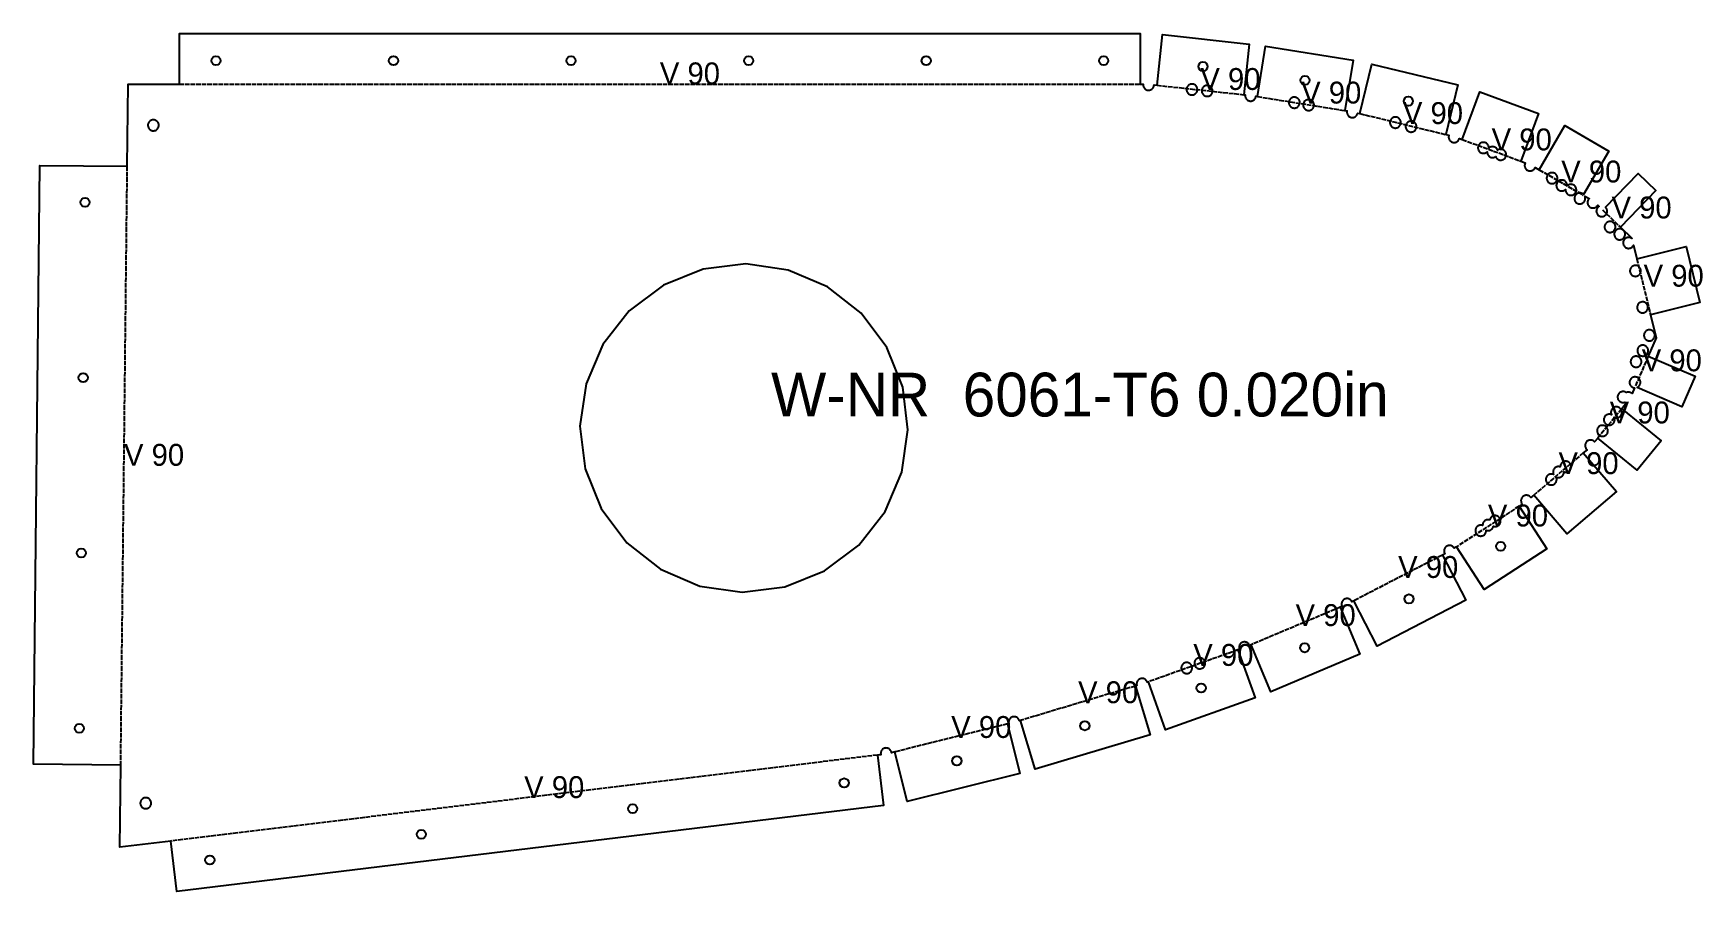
# Model space of a CAD drawing. Header units: millimetres. Extents: x 0 to 2467, y 0 to 1219.
# Drawn here: x 465.3 to 923.3, y 708 to 943.4 of the extents above; entities that cross this region are included whole.
import ezdxf

# ---------------------------------------------------------------- set-up
doc = ezdxf.new("R2010")
doc.units = ezdxf.units.MM
doc.linetypes.add('DASHED', pattern=[1.524, 1.27, -0.254])
for name, color, linetype in [('CUT', 7, 'CONTINUOUS'), ('ETCH', 8, 'CONTINUOUS'), ('HOLE', 6, 'CONTINUOUS'), ('VALLEY', 1, 'DASHED')]:
    doc.layers.add(name, color=color, linetype=linetype)

msp = doc.modelspace()

# ---------------------------------------------------------------- linework, layer by layer
at = {"layer": 'CUT'}
for points in [[(797.01, 776.36), (796.88, 776.3), (796.75, 776.22), (796.64, 776.13), (796.53, 776.03), (796.43, 775.92), (796.34, 775.8), (796.27, 775.68), (796.21, 775.54), (796.16, 775.4), (796.13, 775.26), (796.11, 775.11), (796.1, 774.97), (796.11, 774.82), (796.14, 774.67), (796.17, 774.53), (796.21, 774.43), (795.8, 774.29), (800.49, 761.13), (775.97, 752.4), (771.29, 765.56), (770.93, 765.43), (770.88, 765.57), (770.81, 765.7), (770.73, 765.83), (770.64, 765.94), (770.54, 766.05), (770.43, 766.15), (770.31, 766.23), (770.19, 766.31), (770.05, 766.37), (769.91, 766.42), (769.77, 766.45), (769.62, 766.47), (769.48, 766.47), (769.33, 766.47), (769.18, 766.44), (769.04, 766.4), (768.9, 766.35), (768.77, 766.29), (768.65, 766.21), (768.53, 766.12), (768.42, 766.02), (768.33, 765.91), (768.24, 765.79), (768.17, 765.66), (768.1, 765.53), (768.06, 765.39), (768.02, 765.25), (768, 765.1), (768, 764.95), (768.01, 764.81), (768.03, 764.66), (768.07, 764.52), (768.08, 764.5), (767.71, 764.39), (771.71, 751), (740.18, 741.58), (736.18, 754.96), (735.83, 754.86), (735.81, 754.93), (735.76, 755.07), (735.7, 755.2), (735.62, 755.32), (735.53, 755.44), (735.43, 755.55), (735.32, 755.65), (735.2, 755.73), (735.07, 755.81), (734.94, 755.87), (734.8, 755.92), (734.66, 755.95), (734.51, 755.97), (734.36, 755.97), (734.22, 755.96), (734.07, 755.94), (733.93, 755.9), (733.79, 755.85), (733.66, 755.79), (733.53, 755.71), (733.42, 755.62), (733.31, 755.52), (733.21, 755.41), (733.13, 755.29), (733.05, 755.16), (732.99, 755.03), (732.94, 754.89), (732.91, 754.75), (732.89, 754.6), (732.89, 754.45), (732.89, 754.31), (732.92, 754.16), (732.94, 754.07), (732.59, 753.98), (735.95, 740.42), (705, 732.76), (701.64, 746.32), (700.76, 746.1), (700.74, 746.2), (700.7, 746.34), (700.65, 746.48), (700.59, 746.61), (700.51, 746.74), (700.42, 746.85), (700.32, 746.96), (700.21, 747.06), (700.09, 747.15), (699.96, 747.22), (699.83, 747.28), (699.69, 747.33), (699.55, 747.36), (699.4, 747.38), (699.25, 747.39), (699.11, 747.38), (698.96, 747.35), (698.82, 747.32), (698.68, 747.26), (698.55, 747.2), (698.42, 747.12), (698.31, 747.03), (698.2, 746.93), (698.1, 746.82), (698.01, 746.7), (697.94, 746.58), (697.88, 746.44), (697.83, 746.3), (697.8, 746.16), (697.78, 746.01), (697.77, 745.87), (697.78, 745.72), (697.81, 745.57), (697.81, 745.56), (696.9, 745.45), (698.59, 731.58), (504.68, 708), (502.99, 721.87), (489.01, 720.17), (489.25, 742.64), (465.28, 742.91), (467.07, 907.21), (491.04, 906.95), (491.29, 929.43), (505.37, 929.43), (505.37, 943.4), (768.99, 943.4), (768.99, 929.43), (769.8, 929.43), (769.8, 929.28), (769.81, 929.14), (769.83, 928.99), (769.87, 928.85), (769.92, 928.71), (769.98, 928.58), (770.06, 928.45), (770.15, 928.34), (770.25, 928.23), (770.36, 928.13), (770.48, 928.05), (770.61, 927.97), (770.74, 927.91), (770.88, 927.86), (771.03, 927.83), (771.17, 927.81), (771.32, 927.81), (771.47, 927.81), (771.61, 927.84), (771.75, 927.88), (771.89, 927.93), (772.02, 927.99), (772.15, 928.07), (772.26, 928.16), (772.37, 928.26), (772.47, 928.37), (772.56, 928.49), (772.63, 928.62), (772.69, 928.75), (772.74, 928.89), (772.77, 929.03), (772.79, 929.18), (772.8, 929.27), (773.6, 929.18), (775.11, 943.07), (798.91, 940.48), (797.4, 926.59), (797.78, 926.55), (797.77, 926.47), (797.77, 926.32), (797.78, 926.18), (797.8, 926.03), (797.84, 925.89), (797.89, 925.75), (797.95, 925.62), (798.03, 925.49), (798.12, 925.38), (798.22, 925.27), (798.33, 925.17), (798.45, 925.08), (798.58, 925.01), (798.71, 924.95), (798.85, 924.9), (798.99, 924.87), (799.14, 924.85), (799.29, 924.84), (799.43, 924.85), (799.58, 924.88), (799.72, 924.91), (799.86, 924.97), (799.99, 925.03), (800.12, 925.11), (800.23, 925.2), (800.34, 925.3), (800.44, 925.41), (800.52, 925.53), (800.6, 925.65), (800.66, 925.79), (800.71, 925.93), (800.74, 926.07), (800.75, 926.15), (801.13, 926.09), (803.35, 939.89), (827.38, 936.02), (825.16, 922.23), (825.74, 922.13), (825.73, 922.09), (825.71, 921.94), (825.71, 921.79), (825.72, 921.65), (825.74, 921.5), (825.78, 921.36), (825.83, 921.22), (825.9, 921.09), (825.97, 920.96), (826.06, 920.85), (826.16, 920.74), (826.27, 920.64), (826.39, 920.55), (826.52, 920.48), (826.65, 920.42), (826.79, 920.37), (826.94, 920.34), (827.08, 920.32), (827.23, 920.31), (827.38, 920.32), (827.52, 920.35), (827.66, 920.38), (827.8, 920.44), (827.93, 920.5), (828.06, 920.58), (828.18, 920.67), (828.28, 920.77), (828.38, 920.88), (828.47, 921), (828.54, 921.12), (828.6, 921.26), (828.65, 921.4), (828.68, 921.54), (829.26, 921.4), (832.55, 934.98), (856.15, 929.25), (852.85, 915.67), (853.7, 915.47), (853.67, 915.4), (853.64, 915.25), (853.62, 915.11), (853.61, 914.96), (853.62, 914.81), (853.65, 914.67), (853.68, 914.53), (853.74, 914.39), (853.8, 914.26), (853.88, 914.13), (853.97, 914.01), (854.07, 913.91), (854.18, 913.81), (854.3, 913.72), (854.42, 913.65), (854.56, 913.59), (854.7, 913.54), (854.84, 913.51), (854.99, 913.49), (855.13, 913.48), (855.28, 913.49), (855.43, 913.51), (855.57, 913.55), (855.71, 913.6), (855.84, 913.67), (855.96, 913.75), (856.08, 913.83), (856.19, 913.94), (856.29, 914.05), (856.37, 914.17), (856.45, 914.29), (856.51, 914.43), (856.55, 914.57), (856.56, 914.59), (857.37, 914.29), (862.21, 927.4), (878.3, 921.46), (873.46, 908.36), (874.66, 907.91), (874.64, 907.87), (874.58, 907.73), (874.53, 907.59), (874.49, 907.45), (874.48, 907.3), (874.47, 907.16), (874.48, 907.01), (874.5, 906.87), (874.54, 906.72), (874.59, 906.58), (874.66, 906.45), (874.73, 906.33), (874.82, 906.21), (874.92, 906.1), (875.03, 906.01), (875.15, 905.92), (875.28, 905.85), (875.42, 905.78), (875.55, 905.74), (875.7, 905.7), (875.84, 905.68), (875.99, 905.68), (876.14, 905.69), (876.28, 905.71), (876.43, 905.75), (876.56, 905.8), (876.7, 905.87), (876.82, 905.94), (876.94, 906.03), (877.05, 906.13), (877.14, 906.24), (877.23, 906.36), (877.3, 906.49), (877.36, 906.62), (877.37, 906.64), (878.48, 906), (885.47, 918.1), (897.54, 911.13), (890.65, 899.21), (890.65, 899.21), (890.54, 899.31), (890.42, 899.39), (890.3, 899.47), (890.16, 899.53), (890.02, 899.58), (889.88, 899.61), (889.73, 899.63), (889.59, 899.64), (889.44, 899.63), (889.29, 899.6), (889.15, 899.57), (889.01, 899.51), (888.88, 899.45), (888.76, 899.37), (888.64, 899.28), (888.53, 899.18), (888.43, 899.07), (888.35, 898.95), (888.27, 898.82), (888.21, 898.69), (888.17, 898.55), (888.13, 898.41), (888.11, 898.26), (888.11, 898.12), (888.12, 897.97), (888.14, 897.82), (888.18, 897.68), (888.23, 897.54), (888.29, 897.41), (888.37, 897.29), (888.46, 897.17), (888.56, 897.06), (888.67, 896.96), (888.79, 896.88), (888.92, 896.8), (889.05, 896.74), (889.19, 896.69), (889.33, 896.66), (889.48, 896.64), (889.63, 896.64), (889.77, 896.65), (889.92, 896.67), (890.06, 896.71), (890.2, 896.76), (890.33, 896.82), (890.46, 896.9), (890.57, 896.99), (890.68, 897.09), (890.78, 897.2), (890.87, 897.32), (890.94, 897.45), (891, 897.58), (891.05, 897.72), (891.08, 897.86), (891.1, 898.01), (891.11, 898.16), (891.1, 898.3), (891.07, 898.45), (891.04, 898.59), (890.98, 898.73), (890.95, 898.79), (892.17, 898.09), (892.14, 898.06), (892.04, 897.95), (891.95, 897.83), (891.88, 897.7), (891.82, 897.57), (891.77, 897.43), (891.74, 897.28), (891.72, 897.14), (891.71, 896.99), (891.72, 896.85), (891.74, 896.7), (891.78, 896.56), (891.83, 896.42), (891.9, 896.29), (891.98, 896.16), (892.07, 896.05), (892.17, 895.94), (892.28, 895.84), (892.4, 895.75), (892.52, 895.68), (892.66, 895.62), (892.8, 895.57), (892.94, 895.54), (893.08, 895.52), (893.23, 895.51), (893.38, 895.52), (893.52, 895.55), (893.67, 895.58), (893.8, 895.64), (893.94, 895.7), (894.06, 895.78), (894.18, 895.87), (894.29, 895.97), (894.38, 896.08), (894.47, 896.2), (894.53, 896.3), (894.9, 895.95), (894.79, 895.88), (894.67, 895.8), (894.57, 895.7), (894.47, 895.58), (894.38, 895.47), (894.31, 895.34), (894.25, 895.2), (894.2, 895.06), (894.17, 894.92), (894.15, 894.78), (894.14, 894.63), (894.15, 894.48), (894.17, 894.34), (894.21, 894.19), (894.26, 894.06), (894.33, 893.92), (894.41, 893.8), (894.5, 893.68), (894.6, 893.57), (894.71, 893.48), (894.83, 893.39), (894.95, 893.32), (895.09, 893.26), (895.23, 893.21), (895.37, 893.17), (895.52, 893.15), (895.66, 893.15), (895.81, 893.16), (895.95, 893.18), (896.1, 893.22), (896.23, 893.27), (896.37, 893.34), (896.49, 893.41), (896.61, 893.5), (896.72, 893.6), (896.81, 893.71), (896.9, 893.83), (896.97, 893.96), (897.03, 894.09), (897.08, 894.23), (897.12, 894.38), (897.14, 894.52), (897.14, 894.67), (897.13, 894.82), (897.11, 894.96), (897.07, 895.1), (897.02, 895.24), (896.95, 895.37), (896.88, 895.5), (896.79, 895.62), (896.69, 895.72), (896.63, 895.77), (905.62, 905.01), (910.48, 900.29), (900.74, 890.27), (903.85, 887.24), (903.88, 887.14), (903.8, 887.2), (903.67, 887.27), (903.54, 887.33), (903.4, 887.38), (903.26, 887.41), (903.11, 887.43), (902.96, 887.44), (902.82, 887.43), (902.67, 887.4), (902.53, 887.37), (902.39, 887.31), (902.26, 887.25), (902.13, 887.17), (902.02, 887.08), (901.91, 886.98), (901.81, 886.87), (901.73, 886.75), (901.65, 886.63), (901.59, 886.49), (901.54, 886.35), (901.51, 886.21), (901.49, 886.06), (901.49, 885.92), (901.49, 885.77), (901.52, 885.62), (901.56, 885.48), (901.61, 885.34), (901.67, 885.21), (901.75, 885.09), (901.84, 884.97), (901.94, 884.86), (902.05, 884.76), (902.17, 884.68), (902.3, 884.6), (902.43, 884.54), (902.57, 884.5), (902.71, 884.46), (902.86, 884.44), (903.01, 884.44), (903.15, 884.45), (903.3, 884.47), (903.44, 884.51), (903.58, 884.56), (903.71, 884.62), (903.84, 884.7), (903.95, 884.79), (904.06, 884.89), (904.16, 885), (904.24, 885.12), (904.32, 885.25), (904.33, 885.28), (905.23, 881.6), (918.8, 884.93), (922.57, 869.58), (909, 866.25), (910.56, 859.91), (908.4, 854.91), (921.23, 849.38), (917.63, 841.01), (905.35, 846.3), (905.47, 846.36), (905.6, 846.44), (905.72, 846.53), (905.82, 846.63), (905.92, 846.74), (906.01, 846.86), (906.08, 846.98), (906.14, 847.12), (906.19, 847.26), (906.22, 847.4), (906.24, 847.55), (906.25, 847.69), (906.24, 847.84), (906.22, 847.99), (906.18, 848.13), (906.13, 848.27), (906.06, 848.4), (905.98, 848.52), (905.89, 848.64), (905.79, 848.75), (905.68, 848.84), (905.56, 848.93), (905.44, 849), (905.3, 849.07), (905.16, 849.11), (905.02, 849.15), (904.88, 849.17), (904.73, 849.17), (904.58, 849.16), (904.44, 849.14), (904.29, 849.1), (904.16, 849.05), (904.02, 848.99), (903.9, 848.91), (903.78, 848.82), (903.67, 848.72), (903.58, 848.61), (903.49, 848.49), (903.42, 848.36), (903.36, 848.23), (903.31, 848.09), (903.27, 847.94), (903.25, 847.8), (903.25, 847.65), (903.26, 847.5), (903.28, 847.36), (903.32, 847.22), (903.37, 847.08), (903.44, 846.95), (903.51, 846.82), (903.6, 846.7), (903.7, 846.6), (903.81, 846.5), (903.93, 846.41), (904.06, 846.34), (904.19, 846.28), (904.33, 846.23), (904.48, 846.2), (904.62, 846.18), (904.64, 846.18), (903.96, 844.59), (903.88, 844.66), (903.76, 844.74), (903.64, 844.82), (903.5, 844.88), (903.36, 844.93), (903.22, 844.96), (903.07, 844.98), (902.93, 844.99), (902.78, 844.98), (902.63, 844.95), (902.49, 844.92), (902.35, 844.86), (902.35, 844.86), (902.28, 844.91), (902.15, 844.98), (902.02, 845.04), (901.88, 845.09), (901.74, 845.13), (901.59, 845.14), (901.44, 845.15), (901.3, 845.14), (901.15, 845.12), (901.01, 845.08), (900.87, 845.03), (900.74, 844.96), (900.61, 844.89), (900.5, 844.8), (900.39, 844.7), (900.29, 844.59), (900.21, 844.47), (900.13, 844.34), (900.07, 844.2), (900.02, 844.07), (899.99, 843.92), (899.97, 843.78), (899.97, 843.63), (899.97, 843.48), (900, 843.34), (900.04, 843.19), (900.09, 843.06), (900.15, 842.92), (900.23, 842.8), (900.32, 842.68), (900.42, 842.57), (900.53, 842.48), (900.65, 842.39), (900.78, 842.32), (900.91, 842.26), (901.05, 842.21), (901.19, 842.18), (901.34, 842.16), (901.49, 842.15), (901.63, 842.16), (901.78, 842.18), (901.92, 842.22), (902.06, 842.27), (902.06, 842.28), (902.13, 842.23), (902.26, 842.15), (902.39, 842.09), (902.43, 842.08), (901.1, 840.44), (911.92, 831.6), (905.35, 823.56), (894.53, 832.39), (893.68, 831.35), (893.59, 831.44), (893.48, 831.54), (893.37, 831.63), (893.24, 831.7), (893.1, 831.76), (892.96, 831.81), (892.82, 831.84), (892.68, 831.86), (892.53, 831.87), (892.38, 831.86), (892.24, 831.84), (892.09, 831.8), (891.96, 831.75), (891.82, 831.68), (891.7, 831.6), (891.58, 831.52), (891.47, 831.41), (891.38, 831.3), (891.29, 831.18), (891.22, 831.06), (891.16, 830.92), (891.11, 830.78), (891.07, 830.64), (891.05, 830.5), (891.05, 830.35), (891.06, 830.2), (891.08, 830.06), (891.12, 829.91), (891.17, 829.78), (891.24, 829.64), (891.31, 829.52), (891.4, 829.4), (891.5, 829.29), (891.59, 829.22), (890.57, 828.34), (899.65, 817.72), (886.03, 806.09), (876.96, 816.7), (876.21, 816.06), (876.2, 816.07), (876.11, 816.19), (876.01, 816.29), (875.9, 816.39), (875.78, 816.48), (875.66, 816.55), (875.52, 816.61), (875.38, 816.66), (875.24, 816.69), (875.09, 816.71), (874.95, 816.72), (874.8, 816.71), (874.65, 816.69), (874.51, 816.65), (874.37, 816.6), (874.24, 816.53), (874.12, 816.45), (874, 816.37), (873.89, 816.27), (873.8, 816.15), (873.71, 816.04), (873.64, 815.91), (873.57, 815.77), (873.53, 815.63), (873.49, 815.49), (873.47, 815.35), (873.47, 815.2), (873.48, 815.05), (873.5, 814.91), (873.54, 814.76), (873.59, 814.63), (873.65, 814.49), (873.73, 814.37), (873.81, 814.27), (872.98, 813.73), (880.59, 802.02), (863.41, 790.86), (855.8, 802.57), (855.17, 802.17), (855.17, 802.17), (855.09, 802.3), (855, 802.41), (854.9, 802.52), (854.79, 802.62), (854.67, 802.71), (854.55, 802.78), (854.41, 802.84), (854.27, 802.89), (854.13, 802.92), (853.98, 802.94), (853.84, 802.95), (853.69, 802.94), (853.55, 802.91), (853.4, 802.88), (853.27, 802.82), (853.13, 802.76), (853.01, 802.68), (852.89, 802.59), (852.78, 802.49), (852.69, 802.38), (852.6, 802.26), (852.53, 802.14), (852.46, 802), (852.42, 801.86), (852.38, 801.72), (852.36, 801.57), (852.36, 801.43), (852.37, 801.28), (852.39, 801.13), (852.43, 800.99), (852.48, 800.85), (852.55, 800.72), (852.58, 800.66), (851.92, 800.32), (858.33, 787.91), (834.01, 775.35), (827.6, 787.76), (827.09, 787.5), (827.03, 787.61), (826.96, 787.73), (826.87, 787.85), (826.77, 787.96), (826.66, 788.06), (826.54, 788.14), (826.41, 788.22), (826.28, 788.28), (826.14, 788.32), (825.99, 788.36), (825.85, 788.38), (825.7, 788.38), (825.55, 788.37), (825.41, 788.35), (825.27, 788.31), (825.13, 788.26), (825, 788.2), (824.87, 788.12), (824.75, 788.03), (824.65, 787.93), (824.55, 787.82), (824.46, 787.7), (824.39, 787.57), (824.33, 787.44), (824.28, 787.3), (824.25, 787.16), (824.23, 787.01), (824.22, 786.86), (824.23, 786.72), (824.25, 786.57), (824.29, 786.43), (824.34, 786.29), (824.37, 786.23), (823.84, 786), (829.27, 773.13), (804.84, 762.82), (799.4, 775.69), (799, 775.52), (798.98, 775.58), (798.92, 775.71), (798.84, 775.84), (798.75, 775.95), (798.65, 776.06), (798.54, 776.16), (798.42, 776.25), (798.29, 776.32), (798.16, 776.38), (798.02, 776.43), (797.88, 776.46), (797.73, 776.48), (797.58, 776.49), (797.44, 776.48), (797.29, 776.45), (797.15, 776.42), (797.01, 776.36)], [(783.92, 926.7), (784.05, 926.78), (784.16, 926.87), (784.27, 926.97), (784.37, 927.08), (784.45, 927.2), (784.53, 927.32), (784.59, 927.46), (784.64, 927.6), (784.67, 927.74), (784.69, 927.89), (784.7, 928.03), (784.69, 928.18), (784.66, 928.33), (784.62, 928.47), (784.57, 928.61), (784.51, 928.74), (784.43, 928.86), (784.34, 928.98), (784.24, 929.09), (784.13, 929.19), (784.01, 929.27), (783.88, 929.35), (783.75, 929.41), (783.61, 929.45), (783.47, 929.49), (783.32, 929.51), (783.17, 929.51), (783.03, 929.5), (782.88, 929.48), (782.74, 929.44), (782.6, 929.39), (782.47, 929.33), (782.34, 929.25), (782.23, 929.16), (782.12, 929.06), (782.02, 928.95), (781.94, 928.83), (781.86, 928.7), (781.8, 928.57), (781.75, 928.43), (781.72, 928.28), (781.7, 928.14), (781.7, 927.99), (781.7, 927.84), (781.73, 927.7), (781.77, 927.56), (781.82, 927.42), (781.88, 927.29), (781.96, 927.16), (782.05, 927.04), (782.15, 926.94), (782.26, 926.84), (782.38, 926.75), (782.51, 926.68), (782.64, 926.62), (782.78, 926.57), (782.92, 926.54), (783.07, 926.52), (783.22, 926.51), (783.36, 926.52), (783.51, 926.55), (783.65, 926.58), (783.79, 926.63), (783.92, 926.7)], [(788.54, 926.7), (788.63, 926.82), (788.7, 926.95), (788.76, 927.08), (788.81, 927.22), (788.84, 927.36), (788.86, 927.51), (788.87, 927.66), (788.86, 927.8), (788.84, 927.95), (788.8, 928.09), (788.75, 928.23), (788.68, 928.36), (788.6, 928.49), (788.51, 928.6), (788.41, 928.71), (788.3, 928.81), (788.18, 928.89), (788.06, 928.97), (787.92, 929.03), (787.78, 929.08), (787.64, 929.11), (787.49, 929.13), (787.35, 929.14), (787.2, 929.13), (787.06, 929.1), (786.91, 929.07), (786.77, 929.01), (786.64, 928.95), (786.52, 928.87), (786.4, 928.78), (786.29, 928.68), (786.2, 928.57), (786.11, 928.45), (786.04, 928.32), (785.97, 928.19), (785.93, 928.05), (785.89, 927.91), (785.87, 927.76), (785.87, 927.62), (785.88, 927.47), (785.9, 927.32), (785.94, 927.18), (785.99, 927.04), (786.06, 926.91), (786.13, 926.79), (786.22, 926.67), (786.32, 926.56), (786.43, 926.46), (786.55, 926.38), (786.68, 926.3), (786.81, 926.24), (786.95, 926.19), (787.1, 926.16), (787.24, 926.14), (787.39, 926.14), (787.54, 926.15), (787.68, 926.17), (787.82, 926.21), (787.96, 926.26), (788.09, 926.32), (788.22, 926.4), (788.34, 926.49), (788.44, 926.59), (788.54, 926.7)], [(812.25, 923.26), (812.36, 923.36), (812.45, 923.48), (812.54, 923.59), (812.61, 923.72), (812.67, 923.86), (812.72, 924), (812.76, 924.14), (812.77, 924.28), (812.78, 924.43), (812.77, 924.58), (812.75, 924.72), (812.71, 924.87), (812.66, 925), (812.59, 925.14), (812.52, 925.26), (812.43, 925.38), (812.33, 925.49), (812.22, 925.58), (812.1, 925.67), (811.97, 925.74), (811.83, 925.8), (811.7, 925.85), (811.55, 925.89), (811.41, 925.91), (811.26, 925.91), (811.11, 925.9), (810.97, 925.88), (810.82, 925.84), (810.69, 925.79), (810.55, 925.72), (810.43, 925.65), (810.31, 925.56), (810.2, 925.46), (810.11, 925.35), (810.02, 925.23), (809.95, 925.1), (809.89, 924.97), (809.84, 924.83), (809.8, 924.68), (809.79, 924.54), (809.78, 924.39), (809.79, 924.24), (809.81, 924.1), (809.85, 923.96), (809.9, 923.82), (809.97, 923.69), (810.04, 923.56), (810.13, 923.44), (810.23, 923.34), (810.34, 923.24), (810.46, 923.15), (810.59, 923.08), (810.73, 923.02), (810.86, 922.97), (811.01, 922.94), (811.15, 922.92), (811.3, 922.91), (811.45, 922.92), (811.59, 922.94), (811.74, 922.98), (811.87, 923.03), (812.01, 923.1), (812.13, 923.18), (812.25, 923.26)], [(816.59, 923.19), (816.64, 923.33), (816.67, 923.47), (816.69, 923.62), (816.7, 923.77), (816.69, 923.91), (816.66, 924.06), (816.62, 924.2), (816.57, 924.34), (816.51, 924.47), (816.43, 924.6), (816.34, 924.71), (816.24, 924.82), (816.13, 924.92), (816.01, 925), (815.88, 925.08), (815.75, 925.14), (815.61, 925.19), (815.47, 925.22), (815.32, 925.24), (815.17, 925.25), (815.03, 925.24), (814.88, 925.21), (814.74, 925.18), (814.6, 925.12), (814.47, 925.06), (814.34, 924.98), (814.23, 924.89), (814.12, 924.79), (814.02, 924.68), (813.94, 924.56), (813.86, 924.43), (813.8, 924.3), (813.75, 924.16), (813.72, 924.02), (813.7, 923.87), (813.7, 923.73), (813.7, 923.58), (813.73, 923.43), (813.77, 923.29), (813.82, 923.15), (813.88, 923.02), (813.96, 922.9), (814.05, 922.78), (814.15, 922.67), (814.26, 922.57), (814.38, 922.49), (814.51, 922.41), (814.64, 922.35), (814.78, 922.3), (814.92, 922.27), (815.07, 922.25), (815.22, 922.25), (815.36, 922.26), (815.51, 922.28), (815.65, 922.32), (815.79, 922.37), (815.92, 922.43), (816.05, 922.51), (816.16, 922.6), (816.27, 922.7), (816.37, 922.81), (816.45, 922.93), (816.53, 923.06), (816.59, 923.19)], [(498.8, 916.81), (498.93, 916.88), (499.06, 916.96), (499.18, 917.05), (499.28, 917.15), (499.38, 917.26), (499.47, 917.38), (499.54, 917.5), (499.6, 917.64), (499.65, 917.78), (499.68, 917.92), (499.7, 918.07), (499.71, 918.21), (499.7, 918.36), (499.68, 918.51), (499.64, 918.65), (499.59, 918.79), (499.52, 918.92), (499.44, 919.04), (499.35, 919.16), (499.25, 919.27), (499.14, 919.36), (499.02, 919.45), (498.9, 919.52), (498.76, 919.59), (498.62, 919.63), (498.48, 919.67), (498.33, 919.69), (498.19, 919.69), (498.04, 919.68), (497.9, 919.66), (497.75, 919.62), (497.62, 919.57), (497.48, 919.5), (497.36, 919.43), (497.24, 919.34), (497.13, 919.24), (497.04, 919.13), (496.95, 919.01), (496.88, 918.88), (496.81, 918.75), (496.77, 918.61), (496.73, 918.46), (496.71, 918.32), (496.71, 918.17), (496.72, 918.02), (496.74, 917.88), (496.78, 917.74), (496.83, 917.6), (496.9, 917.47), (496.97, 917.34), (497.06, 917.22), (497.16, 917.12), (497.27, 917.02), (497.39, 916.93), (497.52, 916.86), (497.65, 916.8), (497.79, 916.75), (497.94, 916.72), (498.08, 916.7), (498.23, 916.69), (498.38, 916.7), (498.52, 916.73), (498.66, 916.76), (498.8, 916.81)], [(840.27, 918.13), (840.34, 918.26), (840.4, 918.39), (840.45, 918.53), (840.48, 918.68), (840.5, 918.82), (840.51, 918.97), (840.5, 919.12), (840.47, 919.26), (840.44, 919.4), (840.39, 919.54), (840.32, 919.67), (840.24, 919.8), (840.15, 919.92), (840.05, 920.02), (839.94, 920.12), (839.82, 920.21), (839.7, 920.28), (839.56, 920.34), (839.42, 920.39), (839.28, 920.42), (839.13, 920.44), (838.99, 920.45), (838.84, 920.44), (838.69, 920.41), (838.55, 920.38), (838.41, 920.33), (838.28, 920.26), (838.16, 920.18), (838.04, 920.09), (837.93, 919.99), (837.84, 919.88), (837.75, 919.76), (837.68, 919.64), (837.61, 919.5), (837.57, 919.36), (837.53, 919.22), (837.51, 919.07), (837.51, 918.93), (837.52, 918.78), (837.54, 918.63), (837.58, 918.49), (837.63, 918.35), (837.69, 918.22), (837.77, 918.1), (837.86, 917.98), (837.96, 917.87), (838.07, 917.78), (838.19, 917.69), (838.32, 917.62), (838.45, 917.55), (838.59, 917.51), (838.74, 917.47), (838.88, 917.45), (839.03, 917.45), (839.18, 917.46), (839.32, 917.48), (839.46, 917.52), (839.6, 917.57), (839.73, 917.63), (839.86, 917.71), (839.98, 917.8), (840.08, 917.9), (840.18, 918.01), (840.27, 918.13)], [(844.81, 917.72), (844.81, 917.87), (844.81, 918.01), (844.78, 918.16), (844.74, 918.3), (844.69, 918.44), (844.63, 918.57), (844.55, 918.7), (844.46, 918.81), (844.36, 918.92), (844.25, 919.02), (844.13, 919.11), (844, 919.18), (843.87, 919.24), (843.73, 919.29), (843.59, 919.32), (843.44, 919.34), (843.29, 919.35), (843.15, 919.34), (843, 919.31), (842.86, 919.28), (842.72, 919.22), (842.59, 919.16), (842.46, 919.08), (842.35, 918.99), (842.24, 918.89), (842.14, 918.78), (842.06, 918.66), (841.98, 918.54), (841.92, 918.4), (841.87, 918.26), (841.84, 918.12), (841.82, 917.97), (841.81, 917.83), (841.82, 917.68), (841.85, 917.53), (841.89, 917.39), (841.94, 917.25), (842, 917.12), (842.08, 917), (842.17, 916.88), (842.27, 916.77), (842.38, 916.67), (842.5, 916.59), (842.63, 916.51), (842.76, 916.45), (842.9, 916.41), (843.04, 916.37), (843.19, 916.35), (843.34, 916.35), (843.48, 916.36), (843.63, 916.38), (843.77, 916.42), (843.91, 916.47), (844.04, 916.53), (844.17, 916.61), (844.28, 916.7), (844.39, 916.8), (844.49, 916.91), (844.57, 917.03), (844.65, 917.16), (844.71, 917.29), (844.76, 917.43), (844.79, 917.57), (844.81, 917.72)], [(868.48, 911.54), (868.34, 911.59), (868.2, 911.62), (868.05, 911.64), (867.9, 911.65), (867.76, 911.64), (867.61, 911.61), (867.47, 911.58), (867.33, 911.52), (867.2, 911.46), (867.07, 911.38), (867.06, 911.37), (867.04, 911.43), (866.98, 911.56), (866.9, 911.69), (866.81, 911.8), (866.71, 911.91), (866.6, 912.01), (866.48, 912.09), (866.35, 912.17), (866.22, 912.23), (866.08, 912.28), (865.94, 912.31), (865.79, 912.33), (865.65, 912.34), (865.5, 912.33), (865.35, 912.3), (865.21, 912.26), (865.07, 912.21), (864.94, 912.15), (864.82, 912.07), (864.7, 911.98), (864.65, 911.94), (864.66, 912.03), (864.65, 912.18), (864.62, 912.33), (864.59, 912.47), (864.54, 912.61), (864.47, 912.74), (864.39, 912.86), (864.3, 912.98), (864.2, 913.09), (864.09, 913.19), (863.97, 913.27), (863.85, 913.35), (863.71, 913.41), (863.57, 913.45), (863.43, 913.49), (863.28, 913.51), (863.14, 913.51), (862.99, 913.5), (862.84, 913.48), (862.7, 913.44), (862.56, 913.39), (862.43, 913.33), (862.31, 913.25), (862.19, 913.16), (862.08, 913.06), (861.99, 912.95), (861.9, 912.83), (861.83, 912.7), (861.76, 912.57), (861.72, 912.43), (861.68, 912.28), (861.66, 912.14), (861.66, 911.99), (861.67, 911.84), (861.69, 911.7), (861.73, 911.56), (861.78, 911.42), (861.84, 911.29), (861.92, 911.16), (862.01, 911.04), (862.11, 910.94), (862.22, 910.84), (862.34, 910.75), (862.47, 910.68), (862.6, 910.62), (862.74, 910.57), (862.89, 910.54), (863.03, 910.52), (863.18, 910.51), (863.33, 910.52), (863.47, 910.55), (863.61, 910.58), (863.75, 910.63), (863.88, 910.7), (864.01, 910.78), (864.13, 910.87), (864.17, 910.91), (864.17, 910.81), (864.18, 910.67), (864.2, 910.52), (864.24, 910.38), (864.29, 910.24), (864.35, 910.11), (864.43, 909.98), (864.52, 909.87), (864.62, 909.76), (864.73, 909.66), (864.85, 909.58), (864.98, 909.5), (865.11, 909.44), (865.25, 909.39), (865.39, 909.36), (865.54, 909.34), (865.69, 909.34), (865.83, 909.34), (865.98, 909.37), (866.12, 909.41), (866.26, 909.46), (866.39, 909.52), (866.52, 909.6), (866.53, 909.61), (866.55, 909.55), (866.61, 909.42), (866.69, 909.3), (866.78, 909.18), (866.88, 909.07), (866.99, 908.97), (867.11, 908.89), (867.24, 908.81), (867.37, 908.75), (867.51, 908.71), (867.65, 908.67), (867.8, 908.65), (867.95, 908.65), (868.09, 908.66), (868.24, 908.68), (868.38, 908.72), (868.52, 908.77), (868.65, 908.83), (868.78, 908.91), (868.89, 909), (869, 909.1), (869.1, 909.21), (869.18, 909.33), (869.26, 909.46), (869.32, 909.59), (869.37, 909.73), (869.4, 909.87), (869.42, 910.02), (869.43, 910.17), (869.42, 910.31), (869.39, 910.46), (869.35, 910.6), (869.3, 910.74), (869.24, 910.87), (869.16, 911), (869.07, 911.11), (868.97, 911.22), (868.86, 911.32), (868.74, 911.41), (868.61, 911.48), (868.48, 911.54)], [(883.47, 904), (883.43, 904.15), (883.38, 904.29), (883.32, 904.42), (883.24, 904.54), (883.15, 904.66), (883.05, 904.77), (882.94, 904.86), (882.82, 904.95), (882.69, 905.02), (882.56, 905.09), (882.42, 905.13), (882.28, 905.17), (882.13, 905.19), (881.98, 905.19), (881.84, 905.18), (881.69, 905.16), (881.55, 905.12), (881.41, 905.07), (881.28, 905), (881.15, 904.93), (881.04, 904.84), (880.93, 904.74), (880.83, 904.63), (880.75, 904.51), (880.67, 904.38), (880.61, 904.25), (880.56, 904.11), (880.53, 903.96), (880.51, 903.82), (880.5, 903.67), (880.51, 903.52), (880.54, 903.38), (880.57, 903.24), (880.63, 903.1), (880.69, 902.97), (880.77, 902.84), (880.86, 902.72), (880.96, 902.62), (881.07, 902.52), (881.19, 902.43), (881.32, 902.36), (881.45, 902.3), (881.59, 902.25), (881.73, 902.22), (881.88, 902.2), (882.03, 902.19), (882.17, 902.2), (882.32, 902.22), (882.46, 902.26), (882.6, 902.31), (882.73, 902.38), (882.85, 902.46), (882.97, 902.55), (883.08, 902.65), (883.18, 902.76), (883.26, 902.88), (883.34, 903), (883.4, 903.14), (883.45, 903.28), (883.48, 903.42), (883.5, 903.57), (883.5, 903.71), (883.49, 903.86), (883.47, 904)], [(887.3, 901.99), (887.16, 902), (887.01, 901.99), (886.86, 901.97), (886.72, 901.93), (886.58, 901.88), (886.45, 901.81), (886.33, 901.73), (886.21, 901.65), (886.16, 901.6), (886.17, 901.7), (886.16, 901.84), (886.14, 901.99), (886.1, 902.13), (886.05, 902.27), (885.98, 902.4), (885.9, 902.53), (885.81, 902.64), (885.71, 902.75), (885.6, 902.85), (885.48, 902.93), (885.36, 903.01), (885.22, 903.07), (885.08, 903.12), (884.94, 903.15), (884.79, 903.17), (884.65, 903.18), (884.5, 903.17), (884.36, 903.14), (884.21, 903.11), (884.07, 903.05), (883.94, 902.99), (883.82, 902.91), (883.7, 902.82), (883.59, 902.72), (883.5, 902.61), (883.41, 902.49), (883.34, 902.36), (883.27, 902.23), (883.23, 902.09), (883.19, 901.95), (883.17, 901.8), (883.17, 901.66), (883.18, 901.51), (883.2, 901.36), (883.24, 901.22), (883.29, 901.08), (883.36, 900.95), (883.43, 900.83), (883.52, 900.71), (883.62, 900.6), (883.73, 900.5), (883.85, 900.42), (883.98, 900.34), (884.11, 900.28), (884.25, 900.23), (884.4, 900.2), (884.54, 900.18), (884.69, 900.18), (884.84, 900.19), (884.98, 900.21), (885.12, 900.25), (885.26, 900.3), (885.39, 900.36), (885.52, 900.44), (885.64, 900.53), (885.68, 900.57), (885.68, 900.48), (885.69, 900.33), (885.71, 900.19), (885.75, 900.04), (885.8, 899.91), (885.86, 899.77), (885.94, 899.65), (886.03, 899.53), (886.13, 899.42), (886.24, 899.33), (886.36, 899.24), (886.49, 899.17), (886.62, 899.11), (886.76, 899.06), (886.9, 899.02), (887.05, 899), (887.2, 899), (887.34, 899.01), (887.49, 899.03), (887.63, 899.07), (887.77, 899.12), (887.9, 899.19), (888.03, 899.26), (888.14, 899.35), (888.25, 899.45), (888.35, 899.56), (888.44, 899.68), (888.51, 899.81), (888.57, 899.94), (888.62, 900.08), (888.65, 900.23), (888.67, 900.37), (888.68, 900.52), (888.67, 900.67), (888.64, 900.81), (888.61, 900.95), (888.55, 901.09), (888.49, 901.22), (888.41, 901.35), (888.32, 901.47), (888.22, 901.57), (888.11, 901.67), (887.99, 901.76), (887.87, 901.83), (887.73, 901.89), (887.59, 901.94), (887.45, 901.97), (887.3, 901.99)], [(899.39, 890.34), (899.38, 890.48), (899.36, 890.63), (899.32, 890.77), (899.27, 890.91), (899.2, 891.04), (899.13, 891.17), (899.04, 891.28), (898.94, 891.39), (898.83, 891.49), (898.71, 891.57), (898.58, 891.65), (898.45, 891.71), (898.31, 891.76), (898.16, 891.79), (898.02, 891.81), (897.87, 891.82), (897.72, 891.81), (897.58, 891.78), (897.44, 891.74), (897.3, 891.69), (897.17, 891.63), (897.04, 891.55), (896.92, 891.46), (896.82, 891.36), (896.72, 891.25), (896.63, 891.13), (896.56, 891), (896.5, 890.87), (896.45, 890.73), (896.42, 890.59), (896.4, 890.44), (896.39, 890.29), (896.4, 890.15), (896.42, 890), (896.46, 889.86), (896.51, 889.72), (896.58, 889.59), (896.66, 889.46), (896.74, 889.35), (896.85, 889.24), (896.96, 889.14), (897.08, 889.06), (897.2, 888.98), (897.34, 888.92), (897.48, 888.87), (897.62, 888.84), (897.76, 888.82), (897.91, 888.82), (898.06, 888.82), (898.2, 888.85), (898.35, 888.89), (898.48, 888.94), (898.62, 889), (898.74, 889.08), (898.86, 889.17), (898.97, 889.27), (899.06, 889.38), (899.15, 889.5), (899.22, 889.63), (899.28, 889.76), (899.33, 889.9), (899.37, 890.04), (899.39, 890.19), (899.39, 890.34)], [(901.7, 889.27), (901.6, 889.38), (901.49, 889.47), (901.37, 889.56), (901.24, 889.63), (901.11, 889.69), (900.97, 889.74), (900.83, 889.78), (900.68, 889.79), (900.53, 889.8), (900.39, 889.79), (900.24, 889.77), (900.1, 889.73), (899.96, 889.68), (899.83, 889.61), (899.7, 889.54), (899.59, 889.45), (899.48, 889.35), (899.38, 889.24), (899.3, 889.12), (899.22, 888.99), (899.16, 888.85), (899.11, 888.72), (899.08, 888.57), (899.06, 888.43), (899.06, 888.28), (899.06, 888.13), (899.09, 887.99), (899.13, 887.84), (899.18, 887.71), (899.24, 887.57), (899.32, 887.45), (899.41, 887.33), (899.51, 887.22), (899.62, 887.13), (899.74, 887.04), (899.87, 886.97), (900, 886.91), (900.14, 886.86), (900.28, 886.82), (900.43, 886.81), (900.58, 886.8), (900.72, 886.81), (900.87, 886.83), (901.01, 886.87), (901.15, 886.92), (901.28, 886.99), (901.41, 887.06), (901.52, 887.15), (901.63, 887.25), (901.73, 887.36), (901.81, 887.48), (901.89, 887.61), (901.95, 887.75), (902, 887.88), (902.03, 888.03), (902.05, 888.17), (902.05, 888.32), (902.05, 888.47), (902.02, 888.61), (901.98, 888.76), (901.93, 888.89), (901.87, 889.03), (901.79, 889.15), (901.7, 889.27)], [(648.15, 791.81), (659.78, 790.15), (671.44, 791.56), (682.35, 795.94), (691.74, 802.99), (698.99, 812.23), (703.61, 823.03), (705.27, 834.66), (703.86, 846.32), (699.48, 857.23), (692.44, 866.62), (683.19, 873.87), (672.39, 878.49), (660.76, 880.15), (649.1, 878.74), (638.2, 874.36), (628.8, 867.32), (621.55, 858.07), (616.93, 847.27), (615.27, 835.64), (616.68, 823.98), (621.06, 813.08), (628.11, 803.68), (637.35, 796.43), (648.15, 791.81)], [(906.18, 878.99), (906.1, 879.11), (906.01, 879.23), (905.91, 879.34), (905.8, 879.43), (905.68, 879.52), (905.56, 879.59), (905.42, 879.65), (905.28, 879.7), (905.14, 879.74), (904.99, 879.76), (904.85, 879.76), (904.7, 879.75), (904.55, 879.73), (904.41, 879.69), (904.27, 879.64), (904.14, 879.57), (904.02, 879.5), (903.9, 879.41), (903.79, 879.31), (903.7, 879.2), (903.61, 879.08), (903.54, 878.95), (903.47, 878.82), (903.43, 878.68), (903.39, 878.53), (903.37, 878.39), (903.37, 878.24), (903.38, 878.09), (903.4, 877.95), (903.44, 877.81), (903.49, 877.67), (903.55, 877.54), (903.63, 877.41), (903.72, 877.29), (903.82, 877.19), (903.93, 877.09), (904.05, 877), (904.18, 876.93), (904.31, 876.87), (904.45, 876.82), (904.6, 876.79), (904.74, 876.77), (904.89, 876.76), (905.04, 876.77), (905.18, 876.79), (905.32, 876.83), (905.46, 876.88), (905.59, 876.95), (905.72, 877.03), (905.84, 877.12), (905.94, 877.22), (906.04, 877.33), (906.13, 877.45), (906.2, 877.57), (906.26, 877.71), (906.31, 877.85), (906.34, 877.99), (906.36, 878.14), (906.37, 878.28), (906.36, 878.43), (906.33, 878.57), (906.3, 878.72), (906.25, 878.85), (906.18, 878.99)], [(905.49, 868.94), (905.42, 868.81), (905.38, 868.67), (905.34, 868.53), (905.32, 868.38), (905.32, 868.23), (905.33, 868.09), (905.35, 867.94), (905.39, 867.8), (905.44, 867.66), (905.5, 867.53), (905.58, 867.4), (905.67, 867.29), (905.77, 867.18), (905.88, 867.08), (906, 867), (906.13, 866.92), (906.26, 866.86), (906.4, 866.81), (906.55, 866.78), (906.69, 866.76), (906.84, 866.75), (906.99, 866.76), (907.13, 866.79), (907.27, 866.82), (907.41, 866.88), (907.54, 866.94), (907.67, 867.02), (907.79, 867.11), (907.89, 867.21), (907.99, 867.32), (908.08, 867.44), (908.15, 867.57), (908.21, 867.7), (908.26, 867.84), (908.29, 867.98), (908.31, 868.13), (908.32, 868.27), (908.31, 868.42), (908.28, 868.57), (908.25, 868.71), (908.2, 868.85), (908.13, 868.98), (908.05, 869.1), (907.96, 869.22), (907.86, 869.33), (907.75, 869.43), (907.63, 869.51), (907.51, 869.59), (907.37, 869.65), (907.23, 869.7), (907.09, 869.73), (906.94, 869.75), (906.8, 869.75), (906.65, 869.74), (906.5, 869.72), (906.36, 869.68), (906.22, 869.63), (906.09, 869.57), (905.97, 869.49), (905.85, 869.4), (905.74, 869.3), (905.65, 869.19), (905.56, 869.07), (905.49, 868.94)], [(907.44, 861.39), (907.37, 861.27), (907.31, 861.13), (907.26, 860.99), (907.23, 860.85), (907.21, 860.7), (907.2, 860.56), (907.21, 860.41), (907.23, 860.27), (907.27, 860.12), (907.32, 859.99), (907.39, 859.85), (907.46, 859.73), (907.55, 859.61), (907.65, 859.5), (907.77, 859.41), (907.88, 859.32), (908.01, 859.25), (908.15, 859.18), (908.28, 859.14), (908.43, 859.1), (908.57, 859.08), (908.72, 859.08), (908.87, 859.09), (909.01, 859.11), (909.16, 859.15), (909.29, 859.2), (909.43, 859.27), (909.55, 859.34), (909.67, 859.43), (909.78, 859.53), (909.87, 859.64), (909.96, 859.76), (910.03, 859.89), (910.09, 860.02), (910.14, 860.16), (910.18, 860.31), (910.2, 860.45), (910.2, 860.6), (910.19, 860.75), (910.17, 860.89), (910.13, 861.03), (910.08, 861.17), (910.01, 861.3), (909.94, 861.43), (909.85, 861.55), (909.75, 861.65), (909.64, 861.75), (909.52, 861.84), (909.39, 861.91), (909.26, 861.97), (909.12, 862.02), (908.97, 862.05), (908.83, 862.07), (908.68, 862.08), (908.53, 862.07), (908.39, 862.05), (908.25, 862.01), (908.11, 861.96), (907.97, 861.89), (907.85, 861.81), (907.73, 861.72), (907.63, 861.62), (907.53, 861.51), (907.44, 861.39)], [(905.73, 857.33), (905.64, 857.21), (905.57, 857.08), (905.5, 856.95), (905.46, 856.81), (905.42, 856.66), (905.4, 856.52), (905.4, 856.37), (905.41, 856.22), (905.43, 856.08), (905.47, 855.94), (905.52, 855.8), (905.59, 855.67), (905.66, 855.54), (905.75, 855.43), (905.85, 855.32), (905.96, 855.22), (906.08, 855.13), (906.21, 855.06), (906.34, 855), (906.48, 854.95), (906.63, 854.92), (906.77, 854.9), (906.92, 854.89), (907.07, 854.9), (907.21, 854.93), (907.35, 854.96), (907.49, 855.02), (907.62, 855.08), (907.75, 855.16), (907.87, 855.25), (907.97, 855.35), (908.07, 855.46), (908.16, 855.58), (908.23, 855.7), (908.29, 855.84), (908.34, 855.98), (908.37, 856.12), (908.39, 856.27), (908.4, 856.41), (908.39, 856.56), (908.37, 856.71), (908.33, 856.85), (908.28, 856.99), (908.21, 857.12), (908.13, 857.24), (908.04, 857.36), (907.94, 857.47), (907.83, 857.57), (907.71, 857.65), (907.59, 857.73), (907.45, 857.79), (907.31, 857.83), (907.17, 857.87), (907.02, 857.89), (906.88, 857.89), (906.73, 857.88), (906.59, 857.86), (906.44, 857.82), (906.31, 857.77), (906.17, 857.71), (906.05, 857.63), (905.93, 857.54), (905.82, 857.44), (905.73, 857.33)], [(903.65, 853.9), (903.61, 853.76), (903.57, 853.62), (903.55, 853.47), (903.55, 853.32), (903.56, 853.18), (903.58, 853.03), (903.62, 852.89), (903.67, 852.75), (903.74, 852.62), (903.81, 852.49), (903.9, 852.38), (904, 852.27), (904.11, 852.17), (904.23, 852.09), (904.36, 852.01), (904.49, 851.95), (904.63, 851.9), (904.78, 851.87), (904.92, 851.85), (905.07, 851.85), (905.22, 851.85), (905.36, 851.88), (905.5, 851.92), (905.64, 851.97), (905.77, 852.03), (905.9, 852.11), (906.02, 852.2), (906.12, 852.3), (906.22, 852.41), (906.31, 852.53), (906.38, 852.66), (906.44, 852.79), (906.49, 852.93), (906.52, 853.07), (906.54, 853.22), (906.55, 853.37), (906.54, 853.51), (906.52, 853.66), (906.48, 853.8), (906.43, 853.94), (906.36, 854.07), (906.28, 854.2), (906.19, 854.31), (906.09, 854.42), (905.98, 854.52), (905.86, 854.6), (905.74, 854.68), (905.6, 854.74), (905.46, 854.79), (905.32, 854.82), (905.17, 854.84), (905.03, 854.85), (904.88, 854.84), (904.74, 854.81), (904.59, 854.77), (904.46, 854.72), (904.32, 854.66), (904.2, 854.58), (904.08, 854.49), (903.97, 854.39), (903.88, 854.28), (903.79, 854.16), (903.72, 854.03), (903.65, 853.9)], [(896.19, 837.27), (896.22, 837.13), (896.25, 836.98), (896.31, 836.85), (896.37, 836.71), (896.45, 836.59), (896.54, 836.47), (896.64, 836.36), (896.75, 836.27), (896.87, 836.18), (896.99, 836.11), (897.13, 836.04), (897.27, 836), (897.41, 835.96), (897.56, 835.94), (897.7, 835.94), (897.85, 835.95), (898, 835.97), (898.14, 836.01), (898.28, 836.06), (898.41, 836.13), (898.53, 836.2), (898.65, 836.29), (898.76, 836.39), (898.86, 836.5), (898.94, 836.62), (899.02, 836.75), (899.08, 836.88), (899.12, 837.02), (899.16, 837.17), (899.18, 837.31), (899.18, 837.46), (899.17, 837.61), (899.15, 837.75), (899.11, 837.89), (899.06, 838.03), (899.02, 838.11), (899.11, 838.07), (899.25, 838.02), (899.39, 837.99), (899.54, 837.97), (899.68, 837.96), (899.83, 837.97), (899.98, 838), (900.12, 838.04), (900.26, 838.09), (900.39, 838.15), (900.51, 838.23), (900.63, 838.32), (900.74, 838.42), (900.84, 838.53), (900.92, 838.65), (901, 838.78), (901.06, 838.91), (901.1, 839.05), (901.14, 839.19), (901.16, 839.34), (901.16, 839.49), (901.15, 839.63), (901.13, 839.78), (901.09, 839.92), (901.04, 840.06), (900.98, 840.19), (900.9, 840.31), (900.81, 840.43), (900.71, 840.54), (900.6, 840.64), (900.48, 840.72), (900.35, 840.8), (900.22, 840.86), (900.08, 840.91), (899.94, 840.94), (899.79, 840.96), (899.64, 840.96), (899.5, 840.95), (899.35, 840.93), (899.21, 840.89), (899.07, 840.84), (898.94, 840.78), (898.81, 840.7), (898.7, 840.61), (898.59, 840.51), (898.49, 840.4), (898.4, 840.28), (898.33, 840.15), (898.27, 840.02), (898.22, 839.88), (898.19, 839.74), (898.17, 839.59), (898.16, 839.44), (898.17, 839.3), (898.2, 839.15), (898.23, 839.01), (898.29, 838.87), (898.32, 838.79), (898.24, 838.83), (898.1, 838.88), (897.95, 838.91), (897.81, 838.93), (897.66, 838.94), (897.51, 838.93), (897.37, 838.91), (897.23, 838.87), (897.09, 838.82), (896.96, 838.75), (896.83, 838.67), (896.72, 838.58), (896.61, 838.48), (896.51, 838.37), (896.42, 838.25), (896.35, 838.13), (896.29, 837.99), (896.24, 837.85), (896.21, 837.71), (896.19, 837.56), (896.18, 837.42), (896.19, 837.27)], [(894.46, 833.8), (894.52, 833.67), (894.6, 833.54), (894.69, 833.42), (894.79, 833.32), (894.9, 833.22), (895.02, 833.13), (895.14, 833.06), (895.28, 833), (895.42, 832.95), (895.56, 832.92), (895.71, 832.9), (895.85, 832.89), (896, 832.9), (896.15, 832.92), (896.29, 832.96), (896.43, 833.01), (896.56, 833.08), (896.68, 833.16), (896.8, 833.24), (896.91, 833.35), (897.01, 833.46), (897.09, 833.58), (897.17, 833.7), (897.23, 833.84), (897.27, 833.98), (897.31, 834.12), (897.33, 834.26), (897.33, 834.41), (897.32, 834.56), (897.3, 834.7), (897.26, 834.85), (897.21, 834.98), (897.15, 835.12), (897.07, 835.24), (896.98, 835.36), (896.88, 835.47), (896.77, 835.56), (896.65, 835.65), (896.52, 835.72), (896.39, 835.78), (896.25, 835.83), (896.1, 835.87), (895.96, 835.89), (895.81, 835.89), (895.67, 835.88), (895.52, 835.86), (895.38, 835.82), (895.24, 835.77), (895.11, 835.7), (894.98, 835.63), (894.87, 835.54), (894.76, 835.44), (894.66, 835.33), (894.57, 835.21), (894.5, 835.08), (894.44, 834.95), (894.39, 834.81), (894.36, 834.66), (894.34, 834.52), (894.33, 834.37), (894.34, 834.22), (894.37, 834.08), (894.4, 833.94), (894.46, 833.8)], [(880.73, 819.96), (880.84, 819.87), (880.96, 819.78), (881.09, 819.71), (881.22, 819.65), (881.36, 819.6), (881.5, 819.56), (881.65, 819.54), (881.8, 819.54), (881.94, 819.55), (882.09, 819.57), (882.23, 819.61), (882.37, 819.66), (882.5, 819.73), (882.63, 819.8), (882.74, 819.89), (882.85, 819.99), (882.95, 820.1), (883.03, 820.22), (883.11, 820.35), (883.17, 820.48), (883.22, 820.62), (883.25, 820.77), (883.27, 820.91), (883.27, 821.06), (883.27, 821.21), (883.24, 821.35), (883.2, 821.49), (883.15, 821.63), (883.11, 821.71), (883.2, 821.67), (883.34, 821.62), (883.48, 821.59), (883.63, 821.57), (883.78, 821.56), (883.92, 821.57), (884.07, 821.6), (884.21, 821.64), (884.35, 821.69), (884.48, 821.75), (884.61, 821.83), (884.72, 821.92), (884.83, 822.02), (884.93, 822.13), (885.01, 822.25), (885.09, 822.38), (885.15, 822.51), (885.2, 822.65), (885.23, 822.79), (885.25, 822.94), (885.25, 823.09), (885.25, 823.13), (885.33, 823.11), (885.47, 823.07), (885.62, 823.05), (885.76, 823.05), (885.91, 823.06), (886.06, 823.08), (886.2, 823.12), (886.34, 823.17), (886.47, 823.24), (886.59, 823.31), (886.71, 823.4), (886.82, 823.5), (886.91, 823.61), (887, 823.73), (887.07, 823.86), (887.14, 823.99), (887.18, 824.13), (887.22, 824.28), (887.24, 824.42), (887.24, 824.57), (887.23, 824.72), (887.21, 824.86), (887.17, 825.01), (887.12, 825.14), (887.06, 825.28), (886.98, 825.4), (886.89, 825.52), (886.79, 825.62), (886.68, 825.72), (886.56, 825.81), (886.43, 825.88), (886.3, 825.94), (886.16, 825.99), (886.01, 826.02), (885.87, 826.04), (885.72, 826.05), (885.57, 826.04), (885.43, 826.02), (885.29, 825.98), (885.15, 825.93), (885.02, 825.86), (884.89, 825.79), (884.77, 825.7), (884.67, 825.6), (884.57, 825.48), (884.48, 825.37), (884.41, 825.24), (884.35, 825.1), (884.3, 824.97), (884.27, 824.82), (884.25, 824.68), (884.24, 824.53), (884.25, 824.48), (884.17, 824.51), (884.03, 824.54), (883.88, 824.56), (883.73, 824.56), (883.59, 824.56), (883.44, 824.53), (883.3, 824.49), (883.16, 824.44), (883.03, 824.38), (882.9, 824.3), (882.79, 824.21), (882.68, 824.11), (882.58, 824), (882.5, 823.88), (882.42, 823.75), (882.36, 823.62), (882.31, 823.48), (882.28, 823.34), (882.26, 823.19), (882.26, 823.04), (882.26, 822.9), (882.29, 822.75), (882.33, 822.61), (882.38, 822.47), (882.42, 822.39), (882.33, 822.43), (882.19, 822.48), (882.05, 822.51), (881.9, 822.53), (881.75, 822.54), (881.61, 822.53), (881.46, 822.51), (881.32, 822.47), (881.18, 822.42), (881.05, 822.35), (880.92, 822.27), (880.81, 822.19), (880.7, 822.08), (880.6, 821.97), (880.52, 821.85), (880.44, 821.73), (880.38, 821.59), (880.33, 821.45), (880.3, 821.31), (880.28, 821.17), (880.27, 821.02), (880.28, 820.87), (880.31, 820.73), (880.35, 820.58), (880.4, 820.45), (880.46, 820.31), (880.54, 820.19), (880.63, 820.07), (880.73, 819.96)], [(861.76, 805.69), (861.89, 805.63), (862.03, 805.59), (862.18, 805.55), (862.32, 805.53), (862.47, 805.53), (862.62, 805.54), (862.76, 805.56), (862.9, 805.6), (863.04, 805.65), (863.17, 805.71), (863.3, 805.79), (863.42, 805.88), (863.52, 805.98), (863.62, 806.09), (863.71, 806.21), (863.78, 806.34), (863.84, 806.47), (863.89, 806.61), (863.92, 806.76), (863.94, 806.9), (863.95, 807.05), (863.95, 807.1), (864.02, 807.07), (864.16, 807.04), (864.31, 807.02), (864.46, 807.01), (864.6, 807.02), (864.75, 807.05), (864.89, 807.08), (865.03, 807.13), (865.16, 807.2), (865.29, 807.28), (865.4, 807.37), (865.51, 807.47), (865.61, 807.58), (865.7, 807.7), (865.77, 807.82), (865.83, 807.96), (865.88, 808.1), (865.91, 808.22), (865.96, 808.2), (866.1, 808.16), (866.25, 808.14), (866.4, 808.14), (866.54, 808.15), (866.69, 808.17), (866.83, 808.21), (866.97, 808.26), (867.1, 808.33), (867.23, 808.4), (867.34, 808.49), (867.45, 808.59), (867.55, 808.7), (867.64, 808.82), (867.71, 808.95), (867.77, 809.08), (867.82, 809.22), (867.85, 809.37), (867.87, 809.51), (867.88, 809.66), (867.87, 809.81), (867.84, 809.95), (867.81, 810.09), (867.75, 810.23), (867.69, 810.36), (867.61, 810.49), (867.52, 810.61), (867.42, 810.71), (867.31, 810.81), (867.19, 810.9), (867.07, 810.97), (866.93, 811.03), (866.79, 811.08), (866.65, 811.11), (866.5, 811.13), (866.36, 811.14), (866.21, 811.13), (866.06, 811.11), (865.92, 811.07), (865.78, 811.02), (865.65, 810.95), (865.53, 810.87), (865.41, 810.79), (865.3, 810.69), (865.2, 810.57), (865.12, 810.46), (865.04, 810.33), (864.98, 810.19), (864.94, 810.05), (864.91, 809.93), (864.85, 809.95), (864.71, 809.99), (864.56, 810.01), (864.42, 810.01), (864.27, 810), (864.12, 809.98), (863.98, 809.94), (863.84, 809.89), (863.71, 809.83), (863.59, 809.75), (863.47, 809.66), (863.36, 809.56), (863.26, 809.45), (863.18, 809.33), (863.1, 809.2), (863.04, 809.07), (863, 808.93), (862.96, 808.78), (862.94, 808.64), (862.94, 808.49), (862.94, 808.44), (862.86, 808.47), (862.72, 808.5), (862.58, 808.52), (862.43, 808.53), (862.28, 808.52), (862.14, 808.49), (861.99, 808.46), (861.86, 808.41), (861.72, 808.34), (861.6, 808.26), (861.48, 808.17), (861.37, 808.07), (861.28, 807.96), (861.19, 807.84), (861.12, 807.72), (861.06, 807.58), (861.01, 807.44), (860.97, 807.3), (860.95, 807.15), (860.95, 807.01), (860.96, 806.86), (860.98, 806.71), (861.02, 806.57), (861.07, 806.43), (861.14, 806.3), (861.21, 806.18), (861.3, 806.06), (861.4, 805.95), (861.51, 805.85), (861.63, 805.77), (861.76, 805.69)], [(781.78, 767.84), (781.92, 767.85), (782.07, 767.87), (782.21, 767.91), (782.35, 767.96), (782.48, 768.03), (782.61, 768.1), (782.72, 768.19), (782.83, 768.29), (782.93, 768.4), (783.01, 768.52), (783.09, 768.65), (783.15, 768.78), (783.2, 768.92), (783.23, 769.07), (783.25, 769.21), (783.25, 769.36), (783.25, 769.51), (783.22, 769.65), (783.18, 769.79), (783.13, 769.93), (783.07, 770.06), (782.99, 770.19), (782.9, 770.31), (782.8, 770.41), (782.69, 770.51), (782.57, 770.6), (782.44, 770.67), (782.31, 770.73), (782.17, 770.78), (782.03, 770.81), (781.88, 770.83), (781.73, 770.84), (781.59, 770.83), (781.44, 770.8), (781.3, 770.77), (781.16, 770.72), (781.03, 770.65), (780.9, 770.57), (780.79, 770.48), (780.68, 770.38), (780.58, 770.27), (780.5, 770.15), (780.42, 770.03), (780.36, 769.89), (780.31, 769.75), (780.28, 769.61), (780.26, 769.46), (780.26, 769.32), (780.26, 769.17), (780.29, 769.02), (780.33, 768.88), (780.38, 768.74), (780.44, 768.61), (780.52, 768.49), (780.61, 768.37), (780.71, 768.26), (780.82, 768.17), (780.94, 768.08), (781.07, 768.01), (781.2, 767.94), (781.34, 767.9), (781.48, 767.86), (781.63, 767.84), (781.78, 767.84)], [(784.93, 769.18), (785.07, 769.15), (785.22, 769.13), (785.37, 769.12), (785.51, 769.13), (785.66, 769.16), (785.8, 769.19), (785.94, 769.25), (786.07, 769.31), (786.2, 769.39), (786.31, 769.48), (786.42, 769.58), (786.52, 769.69), (786.61, 769.81), (786.68, 769.94), (786.74, 770.07), (786.79, 770.21), (786.82, 770.35), (786.84, 770.5), (786.85, 770.64), (786.84, 770.79), (786.81, 770.94), (786.78, 771.08), (786.72, 771.22), (786.66, 771.35), (786.58, 771.47), (786.49, 771.59), (786.39, 771.7), (786.28, 771.8), (786.16, 771.88), (786.03, 771.96), (785.9, 772.02), (785.76, 772.07), (785.62, 772.1), (785.47, 772.12), (785.33, 772.12), (785.18, 772.11), (785.03, 772.09), (784.89, 772.05), (784.75, 772), (784.62, 771.94), (784.5, 771.86), (784.38, 771.77), (784.27, 771.67), (784.17, 771.56), (784.09, 771.44), (784.01, 771.31), (783.95, 771.18), (783.9, 771.04), (783.87, 770.9), (783.85, 770.75), (783.85, 770.6), (783.86, 770.46), (783.88, 770.31), (783.92, 770.17), (783.97, 770.03), (784.03, 769.9), (784.11, 769.77), (784.2, 769.66), (784.3, 769.55), (784.41, 769.45), (784.53, 769.37), (784.66, 769.29), (784.79, 769.23), (784.93, 769.18)], [(496.58, 730.83), (496.72, 730.88), (496.85, 730.94), (496.97, 731.02), (497.09, 731.11), (497.2, 731.21), (497.3, 731.32), (497.38, 731.44), (497.46, 731.57), (497.52, 731.7), (497.56, 731.84), (497.6, 731.98), (497.62, 732.13), (497.62, 732.28), (497.61, 732.42), (497.59, 732.57), (497.55, 732.71), (497.5, 732.85), (497.44, 732.98), (497.36, 733.11), (497.27, 733.22), (497.17, 733.33), (497.06, 733.43), (496.94, 733.52), (496.81, 733.59), (496.68, 733.65), (496.54, 733.7), (496.4, 733.73), (496.25, 733.75), (496.1, 733.76), (495.96, 733.75), (495.81, 733.72), (495.67, 733.69), (495.53, 733.63), (495.4, 733.57), (495.27, 733.49), (495.16, 733.4), (495.05, 733.3), (494.95, 733.19), (494.86, 733.07), (494.79, 732.95), (494.73, 732.81), (494.68, 732.67), (494.65, 732.53), (494.63, 732.38), (494.62, 732.24), (494.63, 732.09), (494.66, 731.94), (494.69, 731.8), (494.75, 731.66), (494.81, 731.53), (494.89, 731.41), (494.98, 731.29), (495.08, 731.18), (495.19, 731.08), (495.31, 731), (495.43, 730.92), (495.57, 730.86), (495.71, 730.82), (495.85, 730.78), (496, 730.76), (496.14, 730.76), (496.29, 730.77), (496.44, 730.79), (496.58, 730.83)]]:
    msp.add_lwpolyline(points, close=True, dxfattribs=at)
at = {"layer": 'HOLE'}
for centre in [(515.37, 935.9), (564.1, 935.9), (612.82, 935.9), (661.54, 935.9), (710.27, 935.9), (758.99, 935.9), (786.2, 934.32), (814.18, 930.55), (842.58, 924.82), (479.46, 897.08), (478.94, 848.98), (478.42, 800.87), (867.91, 802.73), (842.73, 788.29), (814.14, 774.88), (785.72, 763.83), (477.89, 752.77), (753.79, 753.48), (718.67, 743.87), (687.76, 737.82), (629.74, 730.76), (571.72, 723.71), (513.7, 716.65)]:
    msp.add_circle(centre, 1.25, dxfattribs=at)
at = {"layer": 'VALLEY'}
for p, q in [((505.37, 929.43), (768.99, 929.43)), ((773.6, 929.18), (797.4, 926.59)), ((801.13, 926.09), (825.16, 922.23)), ((829.26, 921.4), (852.85, 915.67)), ((857.37, 914.29), (873.46, 908.36)), ((489.25, 742.64), (491.04, 906.95)), ((878.48, 906), (890.55, 899.03)), ((895.88, 895), (900.74, 890.27)), ((905.23, 881.6), (909, 866.25)), ((908.4, 854.91), (904.8, 846.53)), ((901.1, 840.44), (894.53, 832.39)), ((890.57, 828.34), (876.96, 816.7)), ((872.98, 813.73), (855.8, 802.57)), ((851.92, 800.32), (827.6, 787.76)), ((823.84, 786), (799.4, 775.69)), ((795.8, 774.29), (771.29, 765.56)), ((767.71, 764.39), (736.18, 754.96)), ((732.59, 753.98), (701.64, 746.32)), ((696.9, 745.45), (502.99, 721.87))]:
    msp.add_line(p, q, dxfattribs=at)

# ---------------------------------------------------------------- texts
at = {"layer": 'ETCH'}
for s, height, p in [('V 90', 6, (637.18, 929.43)), ('V 90', 6, (785.5, 927.89)), ('V 90', 6, (813.15, 924.16)), ('V 90', 6, (841.06, 918.54)), ('V 90', 6, (865.42, 911.32)), ('V 90', 6, (884.51, 902.51)), ('V 90', 6, (898.31, 892.63)), ('V 90', 6, (907.12, 873.93)), ('V 90', 6, (906.6, 850.72)), ('W-NR  6061-T6 0.020in', 12, (667.7, 838.33)), ('V 90', 6, (897.81, 836.42)), ('V 90', 6, (490.15, 824.8)), ('V 90', 6, (883.76, 822.52)), ('V 90', 6, (864.39, 808.15)), ('V 90', 6, (839.76, 794.04)), ('V 90', 6, (811.62, 780.84)), ('V 90', 6, (783.55, 769.92)), ('V 90', 6, (751.94, 759.68)), ('V 90', 6, (717.12, 750.15)), ('V 90', 6, (599.95, 733.66))]:
    msp.add_text(s, height=height, dxfattribs=at).set_placement(p)

doc.saveas('drawing.dxf')
